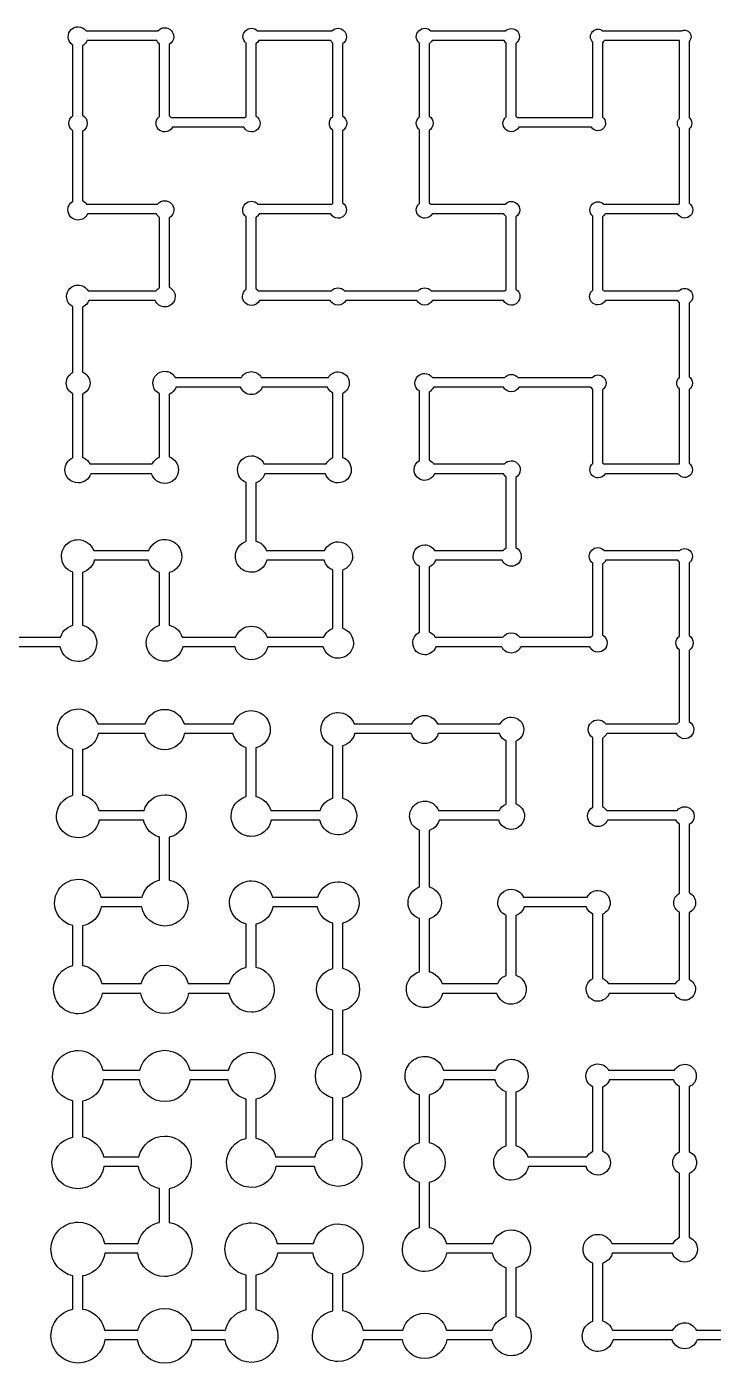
# Model space of a CAD drawing. Extents: x 0.02 to 7.98, y 0.02 to 7.98.
# Drawn here: x 4.989 to 5.979, y 0.022 to 1.951 of the extents above; entities that cross this region are included whole.
import ezdxf

# ---------------------------------------------------------------- set-up
doc = ezdxf.new("R2010")
doc.units = 0
doc.layers.add('PYDXF', color=18, linetype='CONTINUOUS')

msp = doc.modelspace()

# ---------------------------------------------------------------- linework, layer by layer
at = {"layer": 'PYDXF'}
for points in [[(4.9625, 1.0695), (5.0377, 1.0695), (5.0391, 1.073), (5.0413, 1.0768), (5.0442, 1.0802), (5.0476, 1.083), (5.0513, 1.0852), (5.0553, 1.0868), (5.0555, 1.0869), (5.0555, 1.1635, -0.322485), (5.0391, 1.1862, -0.414214), (5.0631, 1.2103, -0.314596), (5.0856, 1.1945), (5.1652, 1.1945, -0.316252), (5.1881, 1.2107, -0.414214), (5.2126, 1.1862, -0.338644), (5.1945, 1.1627), (5.1945, 1.087), (5.1959, 1.0866), (5.1998, 1.0851), (5.2036, 1.0829), (5.2069, 1.08), (5.2097, 1.0767), (5.212, 1.073), (5.2133, 1.0695), (5.2904, 1.0695, -0.315444), (5.3131, 1.0855, -0.315444), (5.3359, 1.0695), (5.4176, 1.0695), (5.4178, 1.0701), (5.4194, 1.073), (5.4213, 1.0757), (5.4237, 1.078), (5.4263, 1.08), (5.4292, 1.0815), (5.4305, 1.082), (5.4305, 1.1667), (5.4297, 1.167), (5.427, 1.1684), (5.4244, 1.1703), (5.4222, 1.1725), (5.4203, 1.1751), (5.4189, 1.1778), (5.4179, 1.1805), (5.3353, 1.1805, -0.341997), (5.3131, 1.1632, -0.414214), (5.2901, 1.1862, -0.318304), (5.3055, 1.2079), (5.3055, 1.2928, -0.307649), (5.2931, 1.3112, -0.414214), (5.3131, 1.3313, -0.294366), (5.3313, 1.3195), (5.421, 1.3195), (5.421, 1.3196), (5.4226, 1.3223), (5.4246, 1.3247), (5.427, 1.3267), (5.4297, 1.3283), (5.4305, 1.3286), (5.4305, 1.4219), (5.4287, 1.423), (5.4266, 1.4247), (5.4249, 1.4268), (5.4235, 1.4291), (5.4229, 1.4305), (5.3286, 1.4305, -0.313801), (5.3131, 1.4197, -0.313748), (5.2976, 1.4305), (5.2042, 1.4305), (5.2035, 1.4287), (5.2021, 1.4263), (5.2002, 1.4241), (5.1981, 1.4223), (5.1957, 1.4208), (5.1945, 1.4204), (5.1945, 1.3299, -0.320819), (5.2079, 1.3112, -0.414214), (5.1881, 1.2914, -0.330489), (5.1692, 1.3055), (5.0813, 1.3055, -0.327136), (5.0631, 1.2922, -0.414214), (5.0441, 1.3112, -0.297981), (5.0555, 1.3286), (5.0555, 1.4209, -0.284734), (5.046, 1.4362, -0.285), (5.0555, 1.4516), (5.0555, 1.5466, -0.280101), (5.0465, 1.5612, -0.414214), (5.0631, 1.5778, -0.26785), (5.0774, 1.5695), (5.1756, 1.5695), (5.1759, 1.57), (5.1775, 1.5719), (5.1794, 1.5735), (5.1805, 1.5741), (5.1805, 1.6754), (5.1795, 1.6762), (5.178, 1.6776), (5.1769, 1.6792), (5.1762, 1.6805), (5.0766, 1.6805, -0.300639), (5.0631, 1.6716, -0.414214), (5.0484, 1.6862, -0.261671), (5.0555, 1.6987), (5.0555, 1.8004, -0.244345), (5.0498, 1.8112, -0.244345), (5.0555, 1.8221), (5.0555, 1.9241, -0.258369), (5.0488, 1.9362, -0.414214), (5.0631, 1.9506, -0.243468), (5.0748, 1.9445), (5.1783, 1.9445, -0.22192), (5.1881, 1.9491, -0.414214), (5.201, 1.9362, -0.269129), (5.1945, 1.9251), (5.1945, 1.822), (5.1948, 1.8218), (5.1963, 1.8207), (5.1975, 1.8195), (5.3038, 1.8195), (5.3043, 1.8201), (5.3055, 1.8211), (5.3055, 1.9268, -0.226052), (5.301, 1.9362, -0.414214), (5.3131, 1.9484, -0.207705), (5.322, 1.9445), (5.4293, 1.9445, -0.207705), (5.4381, 1.9484, -0.414214), (5.4502, 1.9362, -0.259168), (5.4445, 1.926), (5.4445, 1.822, -0.264654), (5.4506, 1.8112, -0.264388), (5.4445, 1.8005), (5.4445, 1.6965, -0.259168), (5.4502, 1.6862, -0.414214), (5.4381, 1.6741, -0.275867), (5.4275, 1.6805), (5.3242, 1.6805), (5.3233, 1.679), (5.322, 1.6774), (5.3204, 1.676), (5.3195, 1.6755), (5.3195, 1.5724), (5.3206, 1.5717), (5.3222, 1.5704), (5.323, 1.5695), (5.4288, 1.5695, -0.215122), (5.4381, 1.5738, -0.215677), (5.4475, 1.5695), (5.5538, 1.5695, -0.215122), (5.5631, 1.5738, -0.215677), (5.5725, 1.5695), (5.6788, 1.5695), (5.6793, 1.5701), (5.6805, 1.5711), (5.6805, 1.6768), (5.6795, 1.6777), (5.6782, 1.6792), (5.6775, 1.6805), (5.5738, 1.6805, -0.275867), (5.5631, 1.6741, -0.414214), (5.551, 1.6862, -0.226052), (5.5555, 1.6956), (5.5555, 1.8018, -0.226052), (5.551, 1.8112, -0.226052), (5.5555, 1.8206), (5.5555, 1.9268, -0.226052), (5.551, 1.9362, -0.414214), (5.5631, 1.9484, -0.207705), (5.572, 1.9445), (5.6798, 1.9445, -0.199543), (5.6881, 1.948, -0.414214), (5.6998, 1.9362, -0.253417), (5.6945, 1.9265), (5.6945, 1.8215), (5.6952, 1.8211), (5.6967, 1.8198), (5.697, 1.8195), (5.8055, 1.8195), (5.8055, 1.9285, -0.200648), (5.8023, 1.9362, -0.414214), (5.8131, 1.9471, -0.17699), (5.8201, 1.9445), (5.9337, 1.9445, -0.123531), (5.9381, 1.9456, -0.414214), (5.9475, 1.9362, -0.208232), (5.9445, 1.9294), (5.9445, 1.8194, -0.23056), (5.9485, 1.8112, -0.23056), (5.9445, 1.8031), (5.9445, 1.696, -0.253417), (5.9498, 1.6862, -0.414214), (5.9381, 1.6745, -0.270673), (5.9279, 1.6805), (5.8233, 1.6805), (5.8226, 1.6794), (5.8214, 1.678), (5.8199, 1.6767), (5.8195, 1.6765), (5.8195, 1.5715), (5.8202, 1.5711), (5.8217, 1.5698), (5.822, 1.5695), (5.9298, 1.5695, -0.199543), (5.9381, 1.573, -0.414214), (5.9498, 1.5612, -0.253417), (5.9445, 1.5515), (5.9445, 1.4455, -0.246872), (5.9494, 1.4362, -0.247031), (5.9445, 1.4269), (5.9445, 1.3205, -0.246872), (5.9494, 1.3112, -0.414214), (5.9381, 1.2999, -0.265133), (5.9284, 1.3055), (5.8233, 1.3055, -0.270673), (5.8131, 1.2995, -0.414214), (5.8014, 1.3112, -0.21848), (5.8055, 1.3201), (5.8055, 1.4274), (5.8048, 1.428), (5.8036, 1.4294), (5.8029, 1.4305), (5.6992, 1.4305, -0.280581), (5.6881, 1.4237, -0.280421), (5.677, 1.4305), (5.5759, 1.4305), (5.5757, 1.4301), (5.5745, 1.4281), (5.573, 1.4263), (5.5713, 1.4248), (5.5695, 1.4238), (5.5695, 1.3252), (5.5699, 1.325), (5.572, 1.3237), (5.574, 1.3221), (5.5756, 1.3202), (5.576, 1.3195), (5.6783, 1.3195, -0.22192), (5.6881, 1.3241, -0.414214), (5.701, 1.3112, -0.269129), (5.6945, 1.3001), (5.6945, 1.199, -0.284414), (5.7025, 1.1862, -0.414214), (5.6881, 1.1719, -0.298247), (5.675, 1.1805), (5.5786, 1.1805), (5.5783, 1.1796), (5.5771, 1.1774), (5.5757, 1.1754), (5.5739, 1.1737), (5.5719, 1.1722), (5.5698, 1.1711), (5.5695, 1.171), (5.5695, 1.0771), (5.57, 1.0769), (5.5722, 1.0758), (5.5743, 1.0742), (5.5761, 1.0724), (5.5776, 1.0704), (5.5781, 1.0695), (5.676, 1.0695, -0.247962), (5.6881, 1.0759, -0.247856), (5.7002, 1.0695), (5.8027, 1.0695), (5.803, 1.0699), (5.8045, 1.0713), (5.8055, 1.0721), (5.8055, 1.1763, -0.232895), (5.8006, 1.1862, -0.414214), (5.8131, 1.1988, -0.215677), (5.8225, 1.1945), (5.9305, 1.1945, -0.188998), (5.9381, 1.1975, -0.414214), (5.9494, 1.1862, -0.247031), (5.9445, 1.1769), (5.9445, 1.072, -0.264654), (5.9506, 1.0612, -0.264388), (5.9445, 1.0505), (5.9445, 0.9478, -0.273523), (5.9514, 0.9362, -0.414214), (5.9381, 0.923, -0.288433), (5.9262, 0.9305), (5.8259, 0.9305), (5.825, 0.9288), (5.8237, 0.9271), (5.8222, 0.9256), (5.8206, 0.9244), (5.8195, 0.9238), (5.8195, 0.8248), (5.8197, 0.8247), (5.8218, 0.8235), (5.8237, 0.8219), (5.8253, 0.82), (5.8256, 0.8195), (5.9273, 0.8195, -0.23385), (5.9381, 0.8249, -0.414214), (5.9518, 0.8112, -0.277545), (5.9445, 0.7992), (5.9445, 0.7005, -0.295615), (5.9538, 0.6862, -0.295615), (5.9445, 0.672), (5.9445, 0.5755, -0.295615), (5.9538, 0.5612, -0.414214), (5.9381, 0.5456, -0.307782), (5.9236, 0.5555), (5.8292, 0.5555, -0.317245), (5.8131, 0.5441, -0.414214), (5.796, 0.5612, -0.285), (5.8055, 0.5766), (5.8055, 0.6703), (5.8053, 0.6703), (5.8028, 0.6718), (5.8006, 0.6737), (5.7987, 0.6759), (5.7972, 0.6784), (5.7964, 0.6805), (5.7068, 0.6805), (5.7068, 0.6805), (5.7057, 0.6776), (5.704, 0.6749), (5.7019, 0.6724), (5.6995, 0.6703), (5.6967, 0.6687), (5.6945, 0.6678), (5.6945, 0.5817, -0.328113), (5.7096, 0.5612, -0.414214), (5.6881, 0.5398, -0.336999), (5.6674, 0.5555), (5.5888, 0.5555, -0.35118), (5.5631, 0.5349, -0.414214), (5.5367, 0.5612, -0.330805), (5.5555, 0.5865), (5.5555, 0.6635, -0.322485), (5.5391, 0.6862, -0.322485), (5.5555, 0.709), (5.5555, 0.791, -0.312423), (5.5414, 0.8112, -0.414214), (5.5631, 0.8329, -0.307649), (5.5831, 0.8195), (5.671, 0.8195), (5.671, 0.8196), (5.6726, 0.8223), (5.6746, 0.8247), (5.677, 0.8267), (5.6797, 0.8283), (5.6805, 0.8286), (5.6805, 0.92), (5.6802, 0.9201), (5.6777, 0.9216), (5.6754, 0.9235), (5.6735, 0.9258), (5.672, 0.9283), (5.6711, 0.9305), (5.5826, 0.9305, -0.332467), (5.5631, 0.9159, -0.332467), (5.5437, 0.9305), (5.462, 0.9305), (5.4619, 0.9297), (5.4607, 0.9263), (5.459, 0.9231), (5.4568, 0.9202), (5.4542, 0.9175), (5.4512, 0.9154), (5.448, 0.9137), (5.4447, 0.9125), (5.4445, 0.9124), (5.4445, 0.8373, -0.345543), (5.465, 0.8112, -0.414214), (5.4381, 0.7843, -0.352463), (5.4119, 0.8055), (5.3417, 0.8055, -0.357261), (5.3131, 0.782, -0.414214), (5.2839, 0.8112, -0.338749), (5.3055, 0.8394), (5.3055, 0.91), (5.3022, 0.9112), (5.2986, 0.9131), (5.2953, 0.9155), (5.2924, 0.9184), (5.29, 0.9217), (5.2881, 0.9253), (5.2868, 0.929), (5.2865, 0.9305), (5.2167, 0.9305, -0.357261), (5.1881, 0.907, -0.357261), (5.1596, 0.9305), (5.0922, 0.9305), (5.0917, 0.9283), (5.0903, 0.9243), (5.0883, 0.9204), (5.0856, 0.9169), (5.0825, 0.9137), (5.0789, 0.9111), (5.075, 0.909), (5.071, 0.9076), (5.0695, 0.9073), (5.0695, 0.8417), (5.0714, 0.8413), (5.0756, 0.8398), (5.0797, 0.8376), (5.0834, 0.8349), (5.0867, 0.8315), (5.0895, 0.8278), (5.0916, 0.8237), (5.0931, 0.8195), (5.0932, 0.8195), (5.1583, 0.8195, -0.337078), (5.1881, 0.8422, -0.414214), (5.2191, 0.8112, -0.35453), (5.1945, 0.781), (5.1945, 0.7191, -0.359089), (5.2217, 0.6862, -0.414214), (5.1881, 0.6527, -0.36468), (5.1551, 0.6805), (5.0964, 0.6805), (5.0955, 0.6763), (5.0935, 0.6713), (5.0907, 0.6666), (5.0871, 0.6623), (5.0828, 0.6587), (5.0781, 0.6558), (5.0731, 0.6539), (5.0695, 0.6531), (5.0695, 0.5959), (5.0725, 0.5952), (5.0773, 0.5936), (5.0819, 0.5911), (5.0861, 0.588), (5.0899, 0.5842), (5.093, 0.58), (5.0954, 0.5754), (5.0971, 0.5706), (5.0974, 0.5695), (5.1542, 0.5695, -0.345831), (5.1881, 0.5962, -0.345831), (5.222, 0.5695), (5.2814, 0.5695), (5.2815, 0.57), (5.283, 0.5744), (5.2853, 0.5787), (5.2882, 0.5826), (5.2917, 0.5861), (5.2957, 0.5891), (5.2999, 0.5913), (5.3044, 0.5929), (5.3055, 0.5931), (5.3055, 0.6556, -0.344466), (5.2815, 0.6862, -0.414214), (5.3131, 0.7179, -0.338591), (5.3436, 0.6945), (5.4089, 0.6945, -0.335564), (5.4381, 0.7166, -0.414214), (5.4685, 0.6862, -0.353274), (5.4445, 0.6566), (5.4445, 0.5917, -0.35483), (5.4693, 0.5612, -0.35483), (5.4445, 0.5308), (5.4445, 0.4682, -0.357587), (5.4708, 0.4362, -0.357587), (5.4445, 0.4043), (5.4445, 0.3449, -0.36158), (5.4724, 0.3112, -0.414214), (5.4381, 0.2769, -0.365708), (5.4044, 0.3055), (5.3485, 0.3055, -0.367815), (5.3131, 0.2754, -0.414214), (5.2773, 0.3112, -0.35262), (5.3055, 0.3462), (5.3055, 0.403), (5.304, 0.4033), (5.2994, 0.405), (5.295, 0.4073), (5.2908, 0.4103), (5.2872, 0.414), (5.2842, 0.4181), (5.2818, 0.4225), (5.2802, 0.4271), (5.2795, 0.4305), (5.2247, 0.4305, -0.369335), (5.1881, 0.3992, -0.369335), (5.1515, 0.4305), (5.0994, 0.4305), (5.0983, 0.4254), (5.0961, 0.42), (5.093, 0.4149), (5.0891, 0.4102), (5.0845, 0.4063), (5.0793, 0.4032), (5.0739, 0.4011), (5.0695, 0.4001), (5.0695, 0.3483), (5.0742, 0.3473), (5.0798, 0.3451), (5.085, 0.3419), (5.0898, 0.3379), (5.0938, 0.3331), (5.0969, 0.3279), (5.0992, 0.3223), (5.0998, 0.3195), (5.1509, 0.3195, -0.351599), (5.1881, 0.3495, -0.414214), (5.2263, 0.3112, -0.365773), (5.1945, 0.2736), (5.1945, 0.225, -0.367178), (5.2275, 0.1862, -0.414214), (5.1881, 0.1469, -0.371943), (5.1492, 0.1805), (5.1018, 0.1805), (5.1008, 0.1758), (5.0989, 0.1705), (5.0962, 0.1655), (5.0928, 0.1607), (5.0886, 0.1566), (5.0839, 0.1531), (5.0788, 0.1504), (5.0735, 0.1485), (5.0695, 0.1477), (5.0695, 0.0999), (5.0736, 0.099), (5.0789, 0.0972), (5.084, 0.0945), (5.0887, 0.091), (5.0929, 0.0868), (5.0963, 0.0821), (5.099, 0.077), (5.1009, 0.0717), (5.1014, 0.0695), (5.1495, 0.0695, -0.353745), (5.1881, 0.1008, -0.353745), (5.2267, 0.0695), (5.2758, 0.0695), (5.2762, 0.0715), (5.278, 0.0766), (5.2806, 0.0816), (5.284, 0.0862), (5.2881, 0.0903), (5.2927, 0.0937), (5.2977, 0.0964), (5.3029, 0.0982), (5.3055, 0.0987), (5.3055, 0.149, -0.356281), (5.275, 0.1862, -0.414214), (5.3131, 0.2243, -0.351389), (5.3502, 0.1945), (5.4027, 0.1945, -0.348638), (5.4381, 0.2228, -0.414214), (5.4746, 0.1862, -0.363521), (5.4445, 0.1504), (5.4445, 0.0977), (5.449, 0.0967), (5.4545, 0.0945), (5.4596, 0.0914), (5.4643, 0.0874), (5.4683, 0.0828), (5.4714, 0.0776), (5.4735, 0.0721), (5.4741, 0.0695), (5.5316, 0.0695, -0.341038), (5.5631, 0.0939, -0.341038), (5.5947, 0.0695), (5.6607, 0.0695), (5.6618, 0.0728), (5.6638, 0.0765), (5.6664, 0.0799), (5.6694, 0.083), (5.6729, 0.0855), (5.6766, 0.0875), (5.6805, 0.0889), (5.6805, 0.0889), (5.6805, 0.1595), (5.6769, 0.1607), (5.6733, 0.1627), (5.67, 0.1651), (5.667, 0.1681), (5.6645, 0.1714), (5.6626, 0.1751), (5.6613, 0.1788), (5.6609, 0.1805), (5.5948, 0.1805, -0.362622), (5.5631, 0.154, -0.414214), (5.5309, 0.1862, -0.345779), (5.5555, 0.2175), (5.5555, 0.2826, -0.339999), (5.5334, 0.3112, -0.340117), (5.5555, 0.3399), (5.5555, 0.4089, -0.33663), (5.5348, 0.4362, -0.414214), (5.5631, 0.4646, -0.329908), (5.5902, 0.4445), (5.6656, 0.4445, -0.314596), (5.6881, 0.4603, -0.414214), (5.7122, 0.4362, -0.337526), (5.6945, 0.4131), (5.6945, 0.3358), (5.6956, 0.3356), (5.6993, 0.3341), (5.7029, 0.3319), (5.7061, 0.3292), (5.7088, 0.326), (5.7109, 0.3225), (5.7121, 0.3195), (5.7972, 0.3195), (5.7985, 0.3217), (5.8004, 0.324), (5.8027, 0.3259), (5.8052, 0.3274), (5.8055, 0.3275), (5.8055, 0.4206, -0.286943), (5.7957, 0.4362, -0.414214), (5.8131, 0.4537, -0.275574), (5.8284, 0.4445), (5.9235, 0.4445, -0.270567), (5.9381, 0.4531, -0.414214), (5.955, 0.4362, -0.307649), (5.9445, 0.4207), (5.9445, 0.3271, -0.307649), (5.9553, 0.3112, -0.307649), (5.9445, 0.2954), (5.9445, 0.2036, -0.314225), (5.9566, 0.1862, -0.414214), (5.9381, 0.1677, -0.3246), (5.9205, 0.1805), (5.8338, 0.1805), (5.8336, 0.1799), (5.8324, 0.1768), (5.8306, 0.1738), (5.8283, 0.1711), (5.8256, 0.1688), (5.8226, 0.167), (5.8195, 0.1658), (5.8195, 0.0829), (5.8222, 0.0819), (5.8251, 0.0804), (5.8278, 0.0784), (5.8302, 0.076), (5.8322, 0.0732), (5.8338, 0.0703), (5.8341, 0.0695), (5.9213, 0.0695, -0.286011), (5.9381, 0.08, -0.286304), (5.955, 0.0695), (6.0488, 0.0695)], [(6.0476, 0.0555), (5.956, 0.0555, -0.325789), (5.9381, 0.0425, -0.325895), (5.9202, 0.0555), (5.8349, 0.0555, -0.340762), (5.8131, 0.0387, -0.414214), (5.7905, 0.0612, -0.316451), (5.8055, 0.0824), (5.8055, 0.1662, -0.311336), (5.7916, 0.1862, -0.414214), (5.8131, 0.2077, -0.302552), (5.8329, 0.1945), (5.9215, 0.1945), (5.923, 0.197), (5.925, 0.1993), (5.9274, 0.2013), (5.9299, 0.2029), (5.9305, 0.2031), (5.9305, 0.2959, -0.284734), (5.921, 0.3112, -0.285), (5.9305, 0.3266), (5.9305, 0.4212), (5.9292, 0.422), (5.9271, 0.4235), (5.9253, 0.4252), (5.9238, 0.4273), (5.9227, 0.4295), (5.9223, 0.4305), (5.8295, 0.4305), (5.8291, 0.4292), (5.8279, 0.427), (5.8263, 0.4249), (5.8245, 0.423), (5.8224, 0.4215), (5.8201, 0.4203), (5.8195, 0.4201), (5.8195, 0.328, -0.311177), (5.8311, 0.3112, -0.414214), (5.8131, 0.2933, -0.32185), (5.7961, 0.3055), (5.7128, 0.3055, -0.348848), (5.6881, 0.2858, -0.414214), (5.6627, 0.3112, -0.327691), (5.6805, 0.3355), (5.6805, 0.4135), (5.6785, 0.4142), (5.6753, 0.4159), (5.6724, 0.418), (5.6699, 0.4206), (5.6677, 0.4235), (5.6661, 0.4266), (5.6649, 0.4298), (5.6648, 0.4305), (5.5908, 0.4305), (5.5904, 0.4287), (5.5891, 0.4249), (5.5871, 0.4212), (5.5846, 0.4178), (5.5816, 0.4147), (5.5782, 0.4122), (5.5745, 0.4103), (5.5707, 0.4089), (5.5695, 0.4087), (5.5695, 0.3402, -0.351913), (5.5928, 0.3112, -0.351952), (5.5695, 0.2823), (5.5695, 0.2177), (5.5726, 0.2171), (5.5773, 0.2152), (5.5818, 0.2125), (5.5859, 0.209), (5.5894, 0.205), (5.592, 0.2005), (5.5939, 0.1957), (5.5942, 0.1945), (5.6615, 0.1945, -0.328417), (5.6881, 0.2141, -0.414214), (5.7159, 0.1862, -0.347734), (5.6945, 0.1592), (5.6945, 0.0891, -0.349739), (5.7168, 0.0612, -0.414214), (5.6881, 0.0325, -0.356255), (5.6601, 0.0555), (5.5952, 0.0555, -0.363339), (5.5631, 0.0285, -0.363339), (5.531, 0.0555), (5.4747, 0.0555, -0.369335), (5.4381, 0.0242, -0.414214), (5.4011, 0.0612, -0.354634), (5.4305, 0.0974), (5.4305, 0.1506), (5.4284, 0.151), (5.4235, 0.1528), (5.4187, 0.1553), (5.4143, 0.1585), (5.4104, 0.1624), (5.4072, 0.1668), (5.4047, 0.1716), (5.4029, 0.1765), (5.4021, 0.1805), (5.3507, 0.1805), (5.3498, 0.1761), (5.348, 0.1709), (5.3454, 0.166), (5.342, 0.1614), (5.3379, 0.1574), (5.3334, 0.154), (5.3284, 0.1514), (5.3233, 0.1495), (5.3195, 0.1488), (5.3195, 0.099, -0.365929), (5.3515, 0.0612, -0.414214), (5.3131, 0.0229, -0.370828), (5.2752, 0.0555), (5.2273, 0.0555, -0.372242), (5.1881, 0.0216, -0.372242), (5.1489, 0.0555), (5.1019, 0.0555, -0.371814), (5.0631, 0.022, -0.414214), (5.0239, 0.0612, -0.357953), (5.0555, 0.0996), (5.0555, 0.148, -0.357783), (5.024, 0.1862, -0.414214), (5.0631, 0.2253, -0.353012), (5.1012, 0.1945), (5.1497, 0.1945), (5.1502, 0.1967), (5.1521, 0.202), (5.1548, 0.2072), (5.1583, 0.2119), (5.1625, 0.2161), (5.1672, 0.2196), (5.1723, 0.2223), (5.1776, 0.2242), (5.1805, 0.2248), (5.1805, 0.2739), (5.1779, 0.2744), (5.1728, 0.2762), (5.1678, 0.2789), (5.1632, 0.2823), (5.1591, 0.2863), (5.1557, 0.2909), (5.1531, 0.2959), (5.1513, 0.301), (5.1504, 0.3055), (5.1004, 0.3055, -0.370114), (5.0631, 0.2735, -0.414214), (5.0254, 0.3112, -0.355667), (5.0555, 0.3481), (5.0555, 0.4004, -0.354203), (5.0263, 0.4362, -0.414214), (5.0631, 0.473, -0.349123), (5.0988, 0.4445), (5.1521, 0.4445, -0.349582), (5.1881, 0.4733, -0.349582), (5.2241, 0.4445), (5.28, 0.4445, -0.34423), (5.3131, 0.4704, -0.414214), (5.3473, 0.4362, -0.360028), (5.3195, 0.4028), (5.3195, 0.3464), (5.3236, 0.3455), (5.3289, 0.3434), (5.3339, 0.3404), (5.3385, 0.3366), (5.3423, 0.3321), (5.3453, 0.3271), (5.3474, 0.3218), (5.3479, 0.3195), (5.4049, 0.3195), (5.4051, 0.3204), (5.4067, 0.325), (5.4091, 0.3295), (5.4121, 0.3336), (5.4158, 0.3372), (5.4199, 0.3403), (5.4243, 0.3427), (5.429, 0.3443), (5.4305, 0.3446), (5.4305, 0.4045, -0.346724), (5.4054, 0.4362, -0.346724), (5.4305, 0.4679), (5.4305, 0.5311, -0.343521), (5.407, 0.5612, -0.343521), (5.4305, 0.5914), (5.4305, 0.6569), (5.43, 0.657), (5.4259, 0.6584), (5.422, 0.6605), (5.4183, 0.6632), (5.4151, 0.6664), (5.4124, 0.6701), (5.4103, 0.674), (5.4089, 0.6781), (5.4084, 0.6805), (5.3441, 0.6805), (5.3436, 0.6778), (5.3421, 0.6735), (5.3399, 0.6694), (5.3371, 0.6656), (5.3337, 0.6623), (5.3299, 0.6595), (5.3258, 0.6573), (5.3215, 0.6558), (5.3195, 0.6553), (5.3195, 0.5934, -0.357862), (5.346, 0.5612, -0.414214), (5.3131, 0.5284, -0.36356), (5.2808, 0.5555), (5.2226, 0.5555, -0.36671), (5.1881, 0.5262, -0.36671), (5.1536, 0.5555), (5.0979, 0.5555, -0.367074), (5.0631, 0.526, -0.414214), (5.0278, 0.5612, -0.351703), (5.0555, 0.5956), (5.0555, 0.6533, -0.349058), (5.0292, 0.6862, -0.414214), (5.0631, 0.7201, -0.34356), (5.0959, 0.6945), (5.1557, 0.6945), (5.156, 0.6961), (5.158, 0.7011), (5.1608, 0.7057), (5.1644, 0.71), (5.1686, 0.7136), (5.1733, 0.7164), (5.1782, 0.7183), (5.1805, 0.7188), (5.1805, 0.7813), (5.179, 0.7816), (5.1744, 0.7834), (5.1701, 0.786), (5.1662, 0.7893), (5.1629, 0.7932), (5.1603, 0.7976), (5.1585, 0.8021), (5.1577, 0.8055), (5.0937, 0.8055, -0.36158), (5.0631, 0.7801, -0.414214), (5.032, 0.8112, -0.343521), (5.0555, 0.8414), (5.0555, 0.9076, -0.339999), (5.0334, 0.9362, -0.414214), (5.0631, 0.9659, -0.333785), (5.0916, 0.9445), (5.1601, 0.9445, -0.332428), (5.1881, 0.9654, -0.332428), (5.2161, 0.9445), (5.2872, 0.9445, -0.326582), (5.3131, 0.9635, -0.414214), (5.3404, 0.9362, -0.346514), (5.3195, 0.9097), (5.3195, 0.8396), (5.3217, 0.8392), (5.326, 0.8374), (5.3301, 0.835), (5.3338, 0.8319), (5.3369, 0.8282), (5.3393, 0.8241), (5.341, 0.8198), (5.3411, 0.8195), (5.4125, 0.8195), (5.4139, 0.8231), (5.4162, 0.8269), (5.4191, 0.8303), (5.4225, 0.8332), (5.4262, 0.8354), (5.4302, 0.837), (5.4305, 0.8371), (5.4305, 0.9128, -0.324759), (5.4135, 0.9362, -0.414214), (5.4381, 0.9609, -0.31706), (5.4613, 0.9445), (5.5446, 0.9445, -0.295802), (5.5631, 0.9565, -0.295802), (5.5816, 0.9445), (5.6722, 0.9445, -0.280208), (5.6881, 0.9542, -0.414214), (5.7061, 0.9362, -0.311177), (5.6945, 0.9195), (5.6945, 0.8291, -0.317034), (5.7072, 0.8112, -0.414214), (5.6881, 0.7922, -0.327136), (5.67, 0.8055), (5.584, 0.8055), (5.5839, 0.8049), (5.5826, 0.8017), (5.5808, 0.7986), (5.5785, 0.7959), (5.5757, 0.7936), (5.5727, 0.7918), (5.5695, 0.7905), (5.5695, 0.7094, -0.337526), (5.5872, 0.6862, -0.337526), (5.5695, 0.6631), (5.5695, 0.5868), (5.5709, 0.5865), (5.5748, 0.5849), (5.5784, 0.5827), (5.5818, 0.5799), (5.5846, 0.5766), (5.5868, 0.5729), (5.5881, 0.5695), (5.6684, 0.5695), (5.6689, 0.5707), (5.6706, 0.5737), (5.6729, 0.5764), (5.6756, 0.5787), (5.6786, 0.5805), (5.6805, 0.5812), (5.6805, 0.6683, -0.301011), (5.6686, 0.6862, -0.414214), (5.6881, 0.7058, -0.291307), (5.7058, 0.6945), (5.7975, 0.6945, -0.277864), (5.8131, 0.7039, -0.414214), (5.8308, 0.6862, -0.309665), (5.8195, 0.6698), (5.8195, 0.5771), (5.82, 0.5769), (5.8222, 0.5758), (5.8243, 0.5742), (5.8261, 0.5724), (5.8276, 0.5704), (5.8281, 0.5695), (5.9249, 0.5695), (5.9254, 0.5703), (5.927, 0.5723), (5.929, 0.574), (5.9305, 0.5749), (5.9305, 0.6726, -0.271712), (5.9225, 0.6862, -0.271712), (5.9305, 0.6999), (5.9305, 0.7999), (5.9302, 0.8001), (5.9285, 0.8016), (5.927, 0.8033), (5.9259, 0.8052), (5.9258, 0.8055), (5.8269, 0.8055, -0.303189), (5.8131, 0.7962, -0.414214), (5.7981, 0.8112, -0.26524), (5.8055, 0.8241), (5.8055, 0.9245, -0.254056), (5.7991, 0.9362, -0.414214), (5.8131, 0.9502, -0.23879), (5.8244, 0.9445), (5.9277, 0.9445), (5.928, 0.9449), (5.9295, 0.9463), (5.9305, 0.9471), (5.9305, 1.0513, -0.232895), (5.9256, 1.0612, -0.232948), (5.9305, 1.0711), (5.9305, 1.1779), (5.9296, 1.1789), (5.9286, 1.1802), (5.9284, 1.1805), (5.8242, 1.1805), (5.8233, 1.179), (5.822, 1.1774), (5.8204, 1.176), (5.8195, 1.1755), (5.8195, 1.0728, -0.273523), (5.8264, 1.0612, -0.414214), (5.8131, 1.048, -0.288433), (5.8012, 1.0555), (5.7016, 1.0555, -0.300639), (5.6881, 1.0466, -0.300905), (5.6746, 1.0555), (5.5792, 1.0555, -0.317245), (5.5631, 1.0441, -0.414214), (5.546, 1.0612, -0.285), (5.5555, 1.0766), (5.5555, 1.1716, -0.280101), (5.5465, 1.1862, -0.414214), (5.5631, 1.2028, -0.26785), (5.5774, 1.1945), (5.6764, 1.1945), (5.6772, 1.1956), (5.6788, 1.1971), (5.6805, 1.1984), (5.6805, 1.1984), (5.6805, 1.3008), (5.679, 1.3021), (5.6776, 1.3037), (5.6766, 1.3055), (5.5773, 1.3055, -0.307649), (5.5631, 1.2959, -0.414214), (5.5478, 1.3112, -0.268569), (5.5555, 1.3245), (5.5555, 1.4245, -0.254056), (5.5491, 1.4362, -0.414214), (5.5631, 1.4502, -0.23879), (5.5744, 1.4445), (5.6788, 1.4445, -0.215122), (5.6881, 1.4488, -0.215677), (5.6975, 1.4445), (5.8048, 1.4445, -0.199543), (5.8131, 1.448, -0.414214), (5.8248, 1.4362, -0.253417), (5.8195, 1.4265), (5.8195, 1.321), (5.8199, 1.3208), (5.8214, 1.3195), (5.8214, 1.3195), (5.9305, 1.3195), (5.9305, 1.3195), (5.9305, 1.4279, -0.21021), (5.9268, 1.4362, -0.210026), (5.9305, 1.4445), (5.9305, 1.5524), (5.9298, 1.553), (5.9286, 1.5544), (5.9279, 1.5555), (5.8238, 1.5555, -0.275867), (5.8131, 1.5491, -0.414214), (5.801, 1.5612, -0.226052), (5.8055, 1.5706), (5.8055, 1.6774, -0.21848), (5.8014, 1.6862, -0.414214), (5.8131, 1.698, -0.199543), (5.8214, 1.6945), (5.9298, 1.6945), (5.9298, 1.6945), (5.9305, 1.6951), (5.9305, 1.8042, -0.188422), (5.9277, 1.8112, -0.188422), (5.9305, 1.8183), (5.9305, 1.9305), (5.8223, 1.9305), (5.8219, 1.9299), (5.8208, 1.9286), (5.8195, 1.9275), (5.8195, 1.82, -0.23964), (5.824, 1.8112, -0.414214), (5.8131, 1.8004, -0.258396), (5.8039, 1.8055), (5.6988, 1.8055, -0.275867), (5.6881, 1.7991, -0.414214), (5.676, 1.8112, -0.226052), (5.6805, 1.8206), (5.6805, 1.9274), (5.6798, 1.928), (5.6786, 1.9294), (5.6779, 1.9305), (5.5738, 1.9305), (5.573, 1.9292), (5.5717, 1.9277), (5.5702, 1.9264), (5.5695, 1.926), (5.5695, 1.8215, -0.259168), (5.5752, 1.8112, -0.259168), (5.5695, 1.801), (5.5695, 1.6965), (5.5702, 1.6961), (5.5717, 1.6948), (5.572, 1.6945), (5.6793, 1.6945, -0.207705), (5.6881, 1.6984, -0.414214), (5.7002, 1.6862, -0.259168), (5.6945, 1.676), (5.6945, 1.572, -0.264654), (5.7006, 1.5612, -0.414214), (5.6881, 1.5487, -0.280421), (5.677, 1.5555), (5.5742, 1.5555, -0.280581), (5.5631, 1.5487, -0.280421), (5.552, 1.5555), (5.4492, 1.5555, -0.280581), (5.4381, 1.5487, -0.280421), (5.427, 1.5555), (5.3247, 1.5555, -0.284894), (5.3131, 1.5483, -0.414214), (5.3002, 1.5612, -0.239242), (5.3055, 1.5716), (5.3055, 1.6763, -0.232895), (5.3006, 1.6862, -0.414214), (5.3131, 1.6988, -0.215677), (5.3225, 1.6945), (5.4293, 1.6945), (5.4295, 1.6948), (5.4305, 1.6956), (5.4305, 1.8013, -0.232895), (5.4256, 1.8112, -0.232948), (5.4305, 1.8211), (5.4305, 1.9268), (5.4295, 1.9277), (5.4282, 1.9292), (5.4275, 1.9305), (5.3238, 1.9305), (5.323, 1.9292), (5.3217, 1.9277), (5.3202, 1.9264), (5.3195, 1.926), (5.3195, 1.822, -0.264654), (5.3256, 1.8112, -0.414214), (5.3131, 1.7987, -0.280421), (5.302, 1.8055), (5.1992, 1.8055, -0.280581), (5.1881, 1.7987, -0.414214), (5.1756, 1.8112, -0.232948), (5.1805, 1.8211), (5.1805, 1.9258), (5.179, 1.9271), (5.1776, 1.9287), (5.1766, 1.9305), (5.0763, 1.9305), (5.0763, 1.9305), (5.0753, 1.9286), (5.074, 1.9269), (5.0725, 1.9254), (5.0707, 1.9241), (5.0695, 1.9234), (5.0695, 1.8228, -0.273523), (5.0764, 1.8112, -0.273523), (5.0695, 1.7996), (5.0695, 1.6994), (5.0709, 1.6987), (5.0727, 1.6974), (5.0743, 1.6958), (5.0752, 1.6945), (5.1777, 1.6945, -0.228332), (5.1881, 1.6995, -0.414214), (5.2014, 1.6862, -0.273523), (5.1945, 1.6746), (5.1945, 1.5748, -0.290535), (5.2031, 1.5612, -0.414214), (5.1881, 1.5462, -0.303189), (5.1743, 1.5555), (5.0786, 1.5555), (5.0783, 1.5546), (5.0771, 1.5524), (5.0757, 1.5504), (5.0739, 1.5487), (5.0719, 1.5472), (5.0698, 1.5461), (5.0695, 1.546), (5.0695, 1.4521, -0.307649), (5.0803, 1.4362, -0.307649), (5.0695, 1.4204), (5.0695, 1.3291), (5.0715, 1.3283), (5.0742, 1.3267), (5.0766, 1.3247), (5.0786, 1.3223), (5.0802, 1.3196), (5.0803, 1.3195), (5.1702, 1.3195), (5.1703, 1.32), (5.172, 1.3227), (5.1741, 1.3252), (5.1766, 1.3274), (5.1794, 1.329), (5.1805, 1.3295), (5.1805, 1.4209, -0.284734), (5.171, 1.4362, -0.414214), (5.1881, 1.4534, -0.273177), (5.2031, 1.4445), (5.2988, 1.4445, -0.268036), (5.3131, 1.4528, -0.26785), (5.3274, 1.4445), (5.4242, 1.4445, -0.265), (5.4381, 1.4525, -0.414214), (5.4544, 1.4362, -0.300134), (5.4445, 1.4213), (5.4445, 1.3291, -0.317034), (5.4572, 1.3112, -0.414214), (5.4381, 1.2922, -0.327136), (5.42, 1.3055), (5.3323, 1.3055), (5.3323, 1.3053), (5.3311, 1.3024), (5.3294, 1.2996), (5.3273, 1.2971), (5.3248, 1.2949), (5.322, 1.2932), (5.3195, 1.2923), (5.3195, 1.2083), (5.3199, 1.2082), (5.3233, 1.2069), (5.3265, 1.205), (5.3294, 1.2025), (5.3318, 1.1996), (5.3338, 1.1964), (5.3345, 1.1945), (5.4188, 1.1945, -0.300107), (5.4381, 1.2072, -0.414214), (5.4591, 1.1862, -0.326185), (5.4445, 1.1663), (5.4445, 1.0824, -0.330858), (5.4603, 1.0612, -0.414214), (5.4381, 1.0391, -0.33921), (5.4168, 1.0555), (5.3366, 1.0555, -0.345753), (5.3131, 1.037, -0.345753), (5.2896, 1.0555), (5.214, 1.0555, -0.351664), (5.1881, 1.0347, -0.414214), (5.1615, 1.0612, -0.331307), (5.1805, 1.0867), (5.1805, 1.163), (5.1773, 1.1643), (5.1739, 1.1663), (5.1708, 1.1689), (5.1682, 1.172), (5.1662, 1.1754), (5.1647, 1.1791), (5.1644, 1.1805), (5.0864, 1.1805), (5.0863, 1.1798), (5.0851, 1.1766), (5.0835, 1.1735), (5.0814, 1.1706), (5.0788, 1.168), (5.0759, 1.1659), (5.0728, 1.1642), (5.0695, 1.1631), (5.0695, 1.1631), (5.0695, 1.0871, -0.34507), (5.0899, 1.0612, -0.414214), (5.0631, 1.0345, -0.352044), (5.0371, 1.0555), (4.9632, 1.0555, -0.349818)]]:
    msp.add_lwpolyline(points, format="xyb", dxfattribs=at)

doc.saveas('drawing.dxf')
